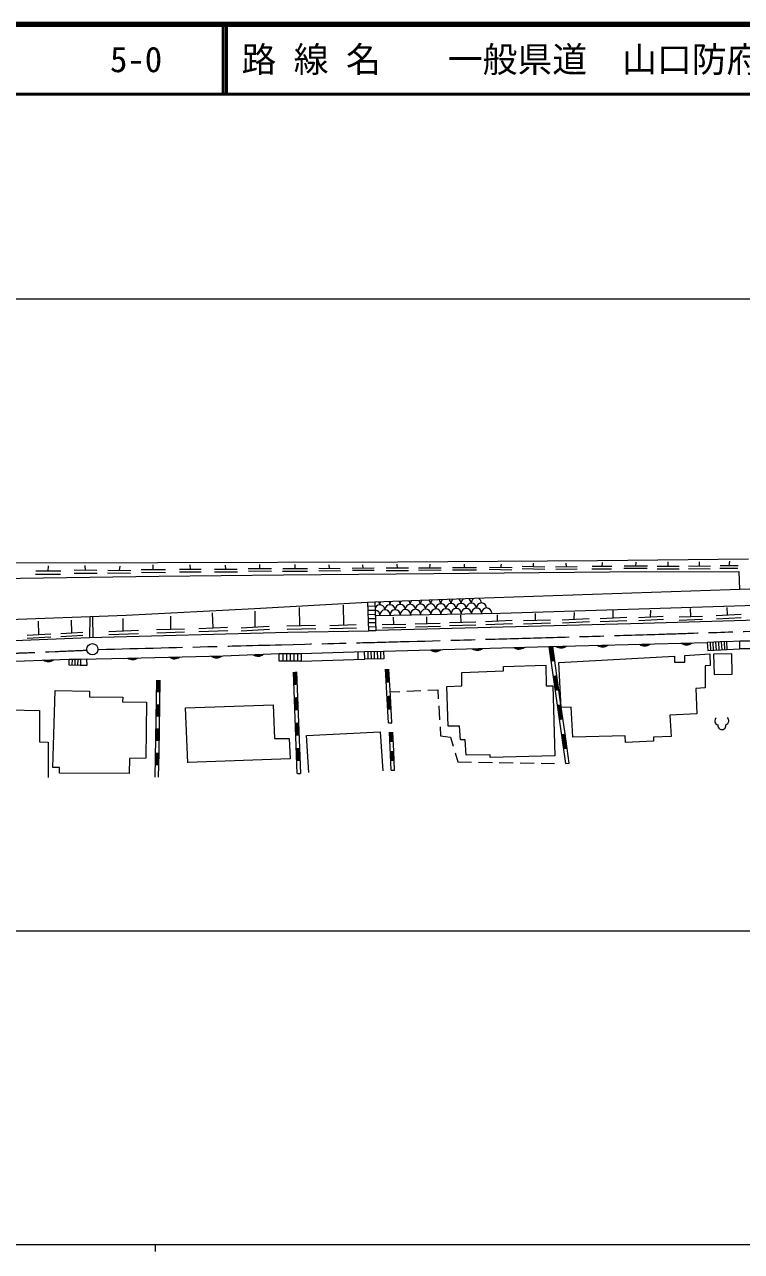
# Model space of a CAD drawing. Units: millimetres, scale not verified. Extents: x 40000 to 680000, y 20000 to 380000.
# Drawn here: x 149258 to 252112, y 204000 to 380000 of the extents above; entities that cross this region are included whole.
import ezdxf
from ezdxf.enums import TextEntityAlignment as Align

# ---------------------------------------------------------------- set-up
doc = ezdxf.new("R2010")
doc.units = ezdxf.units.MM
doc.header["$LTSCALE"] = 1000
doc.linetypes.add('CHAIN', pattern=[18.5, 12, -1.5, 3.5, -1.5])
for name, color, linetype, lineweight in [('M-BGD', 7, 'Continuous', 13), ('M-BMK', 2, 'CHAIN', 13), ('M-BMK-SRVR', 3, 'Continuous', 13), ('M-STR-HTXT', 7, 'Continuous', 13), ('M-TTL', 2, 'Continuous', 140), ('M-TTL-BAND', 7, 'Continuous', 13), ('M-TTL-LINE', 7, 'Continuous', 50)]:
    doc.layers.add(name, color=color, linetype=linetype, lineweight=lineweight)
doc.layers.add('M-TTL-TXT', color=7, linetype='Continuous')
doc.styles.add('ＭＳ ゴシック', font='')
doc.styles.get('ＭＳ ゴシック').set_extended_font_data('MS Gothic')

# ---------------------------------------------------------------- blocks, each defined once
blk = doc.blocks.new('園庭')
at = {"color": 7, "linetype": 'Continuous', "lineweight": 13}
for centre, start, end in [((-0.4, 0.4), 131.4195, 251.1424), ((0.4, 0.4), 288.8576, 48.5806), ((0, -0.25), 172.1402, 7.8598)]:
    blk.add_arc(centre, 0.6, start, end, dxfattribs=at)

msp = doc.modelspace()

# ---------------------------------------------------------------- linework, layer by layer
at = {"layer": 'M-BGD'}
for p, q in [((168324, 302782), (126287, 302731)), ((202797, 302885), (168324, 302782)), ((231457, 303091), (202797, 302885)), ((222279, 302202), (222292, 302750)), ((226997, 302195), (226971, 302750)), ((253130, 303297), (231457, 303091)), ((232105, 302249), (232183, 302850)), ((236950, 302303), (236994, 302861)), ((241587, 302271), (241578, 302937)), ((246084, 302287), (246102, 302922)), ((250357, 302359), (250431, 303016)), ((154422, 301107), (150849, 301131)), ((154453, 301573), (150881, 301597)), ((152667, 301585), (152719, 302362)), ((159650, 301683), (156360, 301707)), ((159681, 301248), (156391, 301272)), ((158005, 301695), (157953, 302419)), ((164437, 301255), (161146, 301278)), ((164515, 301650), (161225, 301674)), ((162870, 301662), (163000, 302322)), ((169470, 301778), (165992, 301802)), ((169494, 301367), (166015, 301391)), ((167731, 301790), (167692, 302476)), ((168524, 300855), (186430, 301061)), ((174607, 301826), (171505, 301826)), ((174615, 301434), (171512, 301434)), ((173056, 301826), (173043, 302479)), ((179765, 301810), (176498, 301833)), ((179793, 301430), (176526, 301453)), ((178132, 301821), (178086, 302455)), ((184700, 301898), (181363, 301945)), ((184708, 301530), (181371, 301577)), ((183032, 301921), (183019, 302535)), ((189851, 301530), (186279, 301554)), ((189867, 301902), (186295, 301926)), ((186430, 301061), (207988, 301267)), ((188081, 301914), (188107, 302534)), ((194561, 301910), (191459, 301981)), ((194585, 301569), (191482, 301640)), ((193010, 301946), (192971, 302513)), ((199397, 302015), (196271, 301991)), ((199417, 301705), (196291, 301682)), ((197834, 302003), (197801, 302519)), ((204346, 302002), (201150, 302002)), ((204354, 301650), (201158, 301650)), ((202748, 302002), (202735, 302590)), ((209016, 301690), (205772, 301713)), ((209039, 302015), (205796, 302038)), ((207417, 302026), (207457, 302568)), ((207988, 301267), (233200, 301473)), ((214081, 302060), (210673, 302060)), ((214085, 301739), (210677, 301739)), ((212377, 302060), (212371, 302595)), ((219182, 301737), (215939, 301807)), ((219221, 302046), (215978, 302117)), ((217599, 302081), (217665, 302597)), ((223893, 301826), (220650, 301920)), ((223901, 302155), (220657, 302249)), ((228548, 302207), (225446, 302183)), ((228564, 301874), (225461, 301850)), ((233491, 301889), (230624, 301889)), ((233538, 302249), (230671, 302249)), ((233200, 301473), (251758, 301536)), ((238601, 301969), (235248, 301969)), ((238627, 302303), (235274, 302303)), ((243169, 302279), (240004, 302263)), ((243174, 301879), (240009, 301863)), ((247641, 301890), (244507, 301921)), ((247651, 302271), (244517, 302303)), ((251605, 301957), (249020, 301972)), ((251650, 302351), (249064, 302367)), ((251758, 301536), (251826, 298975)), ((144907, 300547), (168524, 300855)), ((213803, 297652), (199530, 297152)), ((253319, 298990), (213803, 297652)), ((182240, 296205), (163820, 295244)), ((198483, 297112), (182240, 296205)), ((182356, 293632), (182356, 295871)), ((188763, 293791), (188729, 296368)), ((195066, 293884), (195019, 296693)), ((198547, 296570), (199552, 296597)), ((198563, 295979), (199568, 296005)), ((217563, 295569), (254172, 296727)), ((233728, 294900), (233717, 295945)), ((239056, 295051), (239114, 296014)), ((244847, 295144), (244801, 296212)), ((250119, 295347), (250073, 296392)), ((163820, 295244), (145674, 294558)), ((151292, 292523), (151240, 294421)), ((156062, 292767), (156010, 294560)), ((158614, 295057), (158599, 292054)), ((159010, 295027), (159056, 292024)), ((163423, 293082), (163392, 294804)), ((170265, 293312), (170265, 295140)), ((176297, 293469), (176245, 295610)), ((198578, 295387), (199583, 295413)), ((198594, 294795), (199599, 294821)), ((198609, 294203), (199614, 294229)), ((199646, 295246), (217563, 295569)), ((237994, 294096), (199677, 293061)), ((200584, 293914), (203944, 294001)), ((202217, 293972), (202205, 294993)), ((205320, 294053), (208907, 294140)), ((206952, 294123), (206964, 295028)), ((210211, 294227), (214006, 294332)), ((211896, 294297), (211873, 295260)), ((215410, 294384), (219223, 294540)), ((215429, 293934), (219241, 294091)), ((217108, 294494), (217119, 295306)), ((220846, 294506), (224711, 294628)), ((220861, 294056), (224726, 294178)), ((222586, 294622), (222551, 295515)), ((226392, 294627), (230274, 294819)), ((226414, 294178), (230297, 294369)), ((228134, 294738), (228146, 295678)), ((231828, 294819), (235658, 294976)), ((231846, 294369), (235676, 294526)), ((237339, 294940), (240890, 295149)), ((237365, 294491), (240917, 294700)), ((262434, 294765), (237994, 294096)), ((243181, 295028), (246523, 295150)), ((243197, 294578), (246540, 294700)), ((248500, 295219), (252052, 295411)), ((248525, 294770), (252076, 294961)), ((149613, 292425), (153025, 292599)), ((154448, 292645), (157617, 292842)), ((154476, 292196), (157645, 292393)), ((187054, 292773), (158599, 292042)), ((161329, 292956), (165612, 293113)), ((161346, 292506), (165628, 292663)), ((168209, 293200), (172195, 293322)), ((168222, 292750), (172209, 292872)), ((174247, 293374), (178390, 293531)), ((174264, 292924), (178407, 293081)), ((180330, 293460), (184369, 293704)), ((180357, 293011), (184396, 293255)), ((186909, 293722), (191018, 293827)), ((186920, 293272), (191029, 293377)), ((198636, 292996), (187054, 292773)), ((193034, 293792), (196847, 293914)), ((193049, 293342), (196861, 293464)), ((198624, 293612), (199629, 293638)), ((200596, 293464), (203956, 293551)), ((205331, 293603), (208918, 293690)), ((210223, 293777), (214019, 293882)), ((158599, 292042), (135275, 291123)), ((149636, 291975), (153048, 292150)), ((200784, 290100), (224530, 290775)), ((224530, 290775), (247176, 291342)), ((226903, 273989), (224541, 290738)), ((224886, 288651), (224590, 290745)), ((224935, 288658), (224640, 290752)), ((224985, 288665), (224689, 290759)), ((225034, 288672), (224739, 290766)), ((225084, 288679), (224788, 290772)), ((225133, 288686), (224838, 290779)), ((225183, 288693), (224887, 290786)), ((225232, 288700), (224937, 290793)), ((225282, 288707), (224986, 290800)), ((225627, 286620), (225036, 290807)), ((247605, 291375), (247672, 290206)), ((248006, 291398), (248074, 290229)), ((248408, 291421), (248476, 290252)), ((248810, 291445), (248878, 290276)), ((249212, 291468), (249280, 290299)), ((249614, 291491), (249682, 290322)), ((250017, 291504), (251873, 291580)), ((250050, 290354), (251851, 290441)), ((138117, 288273), (155661, 288976)), ((156069, 288970), (156058, 288089)), ((156476, 288965), (156465, 288084)), ((156884, 288960), (156873, 288079)), ((157305, 288952), (164033, 289125)), ((158234, 288083), (158214, 288937)), ((164033, 289125), (177777, 289423)), ((177777, 289423), (185801, 289769)), ((186333, 289778), (186333, 288695)), ((186857, 289778), (186857, 288695)), ((187380, 289778), (187380, 288695)), ((187903, 289778), (187903, 288695)), ((188427, 289778), (188427, 288695)), ((188918, 289768), (198073, 290054)), ((188936, 288700), (198037, 288971)), ((197077, 289978), (197092, 288987)), ((198501, 290074), (198520, 288977)), ((198954, 290082), (198973, 288985)), ((199407, 290090), (199426, 288993)), ((199860, 290098), (199878, 289001)), ((200313, 290105), (200331, 289008)), ((225906, 288484), (242485, 289398)), ((242485, 289398), (242485, 288529)), ((243971, 289513), (247584, 289718)), ((243971, 288552), (243971, 289513)), ((247584, 289718), (247607, 288072)), ((250719, 289741), (248104, 289679)), ((248104, 289679), (248173, 286767)), ((250787, 286828), (250719, 289741)), ((157259, 288083), (158234, 288083)), ((188388, 272567), (187829, 287110)), ((187949, 285294), (187879, 287112)), ((187999, 285296), (187929, 287114)), ((188049, 285298), (187979, 287116)), ((188099, 285300), (188029, 287118)), ((188149, 285302), (188079, 287120)), ((188199, 285304), (188129, 287122)), ((188249, 285306), (188179, 287124)), ((188299, 285308), (188229, 287125)), ((188349, 285309), (188279, 287127)), ((188469, 283493), (188329, 287129)), ((201461, 279813), (201039, 287518)), ((201195, 285595), (201089, 287521)), ((201245, 285598), (201139, 287524)), ((201294, 285600), (201189, 287527)), ((201344, 285603), (201239, 287529)), ((201394, 285606), (201289, 287532)), ((201444, 285608), (201339, 287535)), ((201494, 285611), (201389, 287537)), ((201544, 285614), (201439, 287540)), ((201594, 285617), (201489, 287543)), ((201749, 283693), (201539, 287546)), ((211983, 287051), (217951, 287291)), ((211983, 285130), (211983, 287051)), ((217951, 287291), (217986, 287908)), ((217986, 287908), (224057, 288114)), ((224057, 288114), (224092, 285130)), ((226226, 281997), (225906, 288484)), ((242485, 288529), (243971, 288552)), ((246921, 288003), (246898, 284848)), ((247607, 288072), (246921, 288003)), ((167992, 272043), (168236, 285960)), ((168256, 284219), (168286, 285959)), ((168306, 284218), (168336, 285958)), ((168356, 284217), (168386, 285957)), ((168406, 284216), (168436, 285956)), ((168456, 284216), (168486, 285955)), ((168506, 284215), (168536, 285954)), ((168556, 284214), (168586, 285953)), ((168606, 284213), (168636, 285952)), ((168656, 284212), (168686, 285952)), ((168675, 282472), (168736, 285951)), ((209856, 285061), (211983, 285130)), ((224092, 285130), (225052, 285130)), ((225052, 285130), (225326, 275113)), ((225476, 284464), (225181, 286557)), ((225526, 284471), (225230, 286564)), ((225575, 284478), (225280, 286571)), ((225625, 284485), (225329, 286578)), ((225674, 284492), (225379, 286585)), ((225724, 284499), (225428, 286592)), ((225773, 284506), (225478, 286599)), ((225823, 284513), (225528, 286606)), ((225872, 284520), (225577, 286613)), ((226217, 282433), (225627, 286620)), ((248173, 286767), (250787, 286828)), ((153314, 273411), (153657, 284491)), ((153657, 284491), (158562, 284388)), ((158562, 284388), (158562, 283564)), ((158562, 283564), (163364, 283496)), ((163364, 283496), (163330, 282844)), ((188089, 281658), (188019, 283476)), ((188139, 281660), (188069, 283478)), ((188189, 281662), (188119, 283480)), ((188239, 281664), (188169, 283482)), ((188289, 281666), (188219, 283484)), ((188339, 281668), (188269, 283486)), ((188389, 281670), (188319, 283488)), ((188439, 281672), (188369, 283490)), ((188489, 281674), (188419, 283492)), ((188609, 279858), (188469, 283493)), ((201405, 281742), (201300, 283669)), ((201455, 281745), (201350, 283671)), ((201505, 281748), (201400, 283674)), ((201555, 281751), (201450, 283677)), ((201605, 281753), (201500, 283680)), ((201655, 281756), (201550, 283682)), ((201705, 281759), (201599, 283685)), ((201755, 281761), (201649, 283688)), ((201657, 284287), (203102, 284349)), ((201805, 281764), (201699, 283690)), ((201960, 279841), (201749, 283693)), ((204101, 284391), (206099, 284476)), ((207098, 284519), (208542, 284580)), ((208542, 284580), (208623, 283262)), ((210026, 279333), (209856, 285061)), ((246898, 284848), (245572, 284733)), ((245572, 284733), (245686, 281120)), ((147071, 281678), (151427, 281609)), ((151427, 281609), (151427, 277116)), ((163330, 282844), (166760, 282776)), ((166760, 282776), (166657, 274749)), ((168195, 280740), (168225, 282479)), ((168245, 280739), (168275, 282479)), ((168295, 280738), (168325, 282478)), ((168345, 280737), (168375, 282477)), ((168395, 280736), (168425, 282476)), ((168445, 280736), (168475, 282475)), ((168495, 280735), (168525, 282474)), ((168545, 280734), (168575, 282473)), ((168595, 280733), (168625, 282472)), ((168614, 278992), (168675, 282472)), ((172349, 281980), (184947, 282396)), ((172673, 274113), (172349, 281980)), ((184947, 282396), (185118, 277593)), ((208683, 282264), (208805, 280268)), ((226067, 280277), (225771, 282370)), ((226116, 280284), (225821, 282377)), ((226166, 280291), (225871, 282384)), ((226215, 280298), (225920, 282391)), ((226265, 280305), (225970, 282398)), ((226314, 280312), (226019, 282405)), ((226364, 280319), (226069, 282412)), ((226413, 280325), (226118, 282419)), ((226463, 280332), (226168, 282426)), ((226808, 278246), (226217, 282433)), ((227666, 282081), (226249, 282012)), ((227918, 277759), (227666, 282081)), ((188229, 278022), (188159, 279840)), ((188279, 278024), (188209, 279842)), ((188329, 278026), (188259, 279844)), ((188379, 278028), (188309, 279846)), ((188429, 278030), (188359, 279848)), ((188479, 278032), (188409, 279850)), ((188528, 278034), (188459, 279852)), ((188578, 278036), (188509, 279854)), ((188628, 278038), (188559, 279856)), ((188748, 276222), (188609, 279858)), ((245686, 281120), (241822, 280937)), ((241822, 280937), (242005, 277873)), ((168134, 277261), (168164, 279000)), ((168184, 277260), (168214, 278999)), ((168234, 277259), (168264, 278999)), ((168284, 277258), (168314, 278998)), ((168334, 277257), (168364, 278997)), ((168384, 277256), (168414, 278996)), ((168434, 277256), (168464, 278995)), ((168484, 277255), (168514, 278994)), ((168534, 277254), (168564, 278993)), ((168553, 275513), (168614, 278992)), ((189716, 278004), (200277, 278538)), ((200277, 278538), (200659, 272958)), ((201479, 279818), (201951, 279838)), ((201851, 273026), (201607, 278471)), ((201718, 277112), (201657, 278473)), ((201768, 277114), (201707, 278475)), ((201818, 277116), (201757, 278477)), ((201868, 277118), (201807, 278479)), ((201918, 277121), (201857, 278482)), ((201968, 277123), (201907, 278484)), ((202018, 277125), (201957, 278486)), ((202068, 277127), (202007, 278488)), ((202118, 277130), (202057, 278491)), ((202229, 275771), (202107, 278493)), ((208865, 279270), (208945, 277952)), ((211674, 279367), (210028, 279333)), ((211811, 277412), (211674, 279367)), ((226657, 276089), (226362, 278183)), ((226707, 276096), (226412, 278190)), ((226756, 276103), (226461, 278197)), ((226806, 276110), (226511, 278204)), ((226855, 276117), (226560, 278211)), ((226905, 276124), (226610, 278218)), ((226954, 276131), (226659, 278225)), ((227004, 276138), (226709, 278232)), ((227053, 276145), (226758, 278239)), ((227398, 274059), (226808, 278246)), ((151427, 277116), (152628, 277047)), ((152628, 277047), (152628, 272005)), ((185118, 277593), (187245, 277593)), ((187245, 277593), (187348, 274678)), ((190021, 272684), (189716, 278004)), ((208945, 277952), (210374, 277769)), ((210374, 277769), (210761, 276471)), ((212497, 277412), (211811, 277412)), ((212635, 275216), (212497, 277412)), ((235441, 277987), (227918, 277759)), ((235487, 277027), (235441, 277987)), ((239489, 277187), (235487, 277027)), ((242005, 277873), (239489, 277781)), ((239489, 277781), (239489, 277187)), ((164324, 274715), (164256, 272554)), ((166657, 274749), (164324, 274715)), ((168073, 273782), (168103, 275521)), ((168123, 273781), (168153, 275520)), ((168173, 273780), (168203, 275519)), ((168223, 273779), (168253, 275519)), ((168273, 273778), (168303, 275518)), ((168323, 273777), (168353, 275517)), ((168373, 273776), (168403, 275516)), ((168423, 273775), (168453, 275515)), ((168473, 273775), (168503, 275514)), ((168492, 272034), (168553, 275513)), ((187348, 274678), (172700, 274121)), ((188368, 274387), (188299, 276205)), ((188418, 274389), (188349, 276206)), ((188468, 274391), (188398, 276208)), ((188518, 274392), (188448, 276210)), ((188568, 274394), (188498, 276212)), ((188618, 274396), (188548, 276214)), ((188668, 274398), (188598, 276216)), ((188718, 274400), (188648, 276218)), ((188768, 274402), (188698, 276220)), ((188888, 272586), (188748, 276222)), ((201840, 274389), (201779, 275750)), ((201890, 274392), (201829, 275753)), ((201940, 274394), (201879, 275755)), ((201990, 274396), (201929, 275757)), ((202040, 274398), (201979, 275759)), ((202090, 274401), (202029, 275762)), ((202140, 274403), (202079, 275764)), ((202190, 274405), (202129, 275766)), ((202240, 274407), (202179, 275768)), ((202351, 273048), (202229, 275771)), ((211048, 275513), (211436, 274216)), ((216065, 275251), (212635, 275216)), ((216065, 274839), (216065, 275251)), ((225326, 275113), (216065, 274839)), ((154274, 273411), (153339, 273426)), ((154274, 272622), (154274, 273411)), ((201873, 273019), (202336, 273029)), ((211436, 274216), (213373, 274186)), ((214373, 274171), (216373, 274140)), ((217373, 274125), (219372, 274094)), ((220372, 274079), (222372, 274048)), ((223372, 274032), (225309, 274003)), ((226886, 273988), (227400, 274053)), ((164256, 272554), (154274, 272622)), ((188401, 272557), (188871, 272578))]:
    msp.add_line(p, q, dxfattribs=at)
for points in [[(199645, 293046), (198640, 293020), (198532, 297162), (199537, 297188)], [(250084, 290345), (250016, 291514), (247203, 291352), (247270, 290183)], [(251868, 290437), (251868, 291603), (255366, 291603), (255366, 290437)], [(155651, 288094), (155662, 288975), (157291, 288955), (157280, 288074)], [(185810, 288695), (185810, 289778), (188950, 289778), (188950, 288695)], [(198067, 288970), (198048, 290067), (200765, 290113), (200784, 289016)]]:
    msp.add_lwpolyline(points, close=True, dxfattribs=at)
for centre, radius, start, end in [((209700, 296926), 729, 133.38207, 181.06712), ((209700, 296926), 729, 1.06712, 50.79177), ((211158, 296953), 729, 130.18869, 181.06712), ((211158, 296953), 729, 1.06712, 53.98515), ((212616, 296980), 729, 126.74989, 181.06712), ((212616, 296980), 729, 1.06712, 57.42395), ((214074, 297008), 729, 122.98215, 181.06712), ((214074, 297008), 729, 1.06712, 61.19169), ((200237, 296021), 729, 1.06712, 149.49371), ((199521, 295278), 729, 1.06712, 81.98063), ((199494, 296736), 729, 1.06712, 32.22919), ((200952, 296763), 729, 149.55667, 181.06712), ((200979, 295305), 729, 1.06712, 181.06712), ((201695, 296048), 729, 1.06712, 181.06712), ((200952, 296763), 729, 1.06712, 34.61717), ((202410, 296790), 729, 147.10341, 181.06712), ((202437, 295332), 729, 1.06712, 181.06712), ((203153, 296075), 729, 1.06712, 181.06712), ((202410, 296790), 729, 1.06712, 37.07043), ((203868, 296818), 729, 144.57427, 181.06712), ((203895, 295360), 729, 1.06712, 181.06712), ((204610, 296102), 729, 1.06712, 181.06712), ((203868, 296818), 729, 1.06712, 39.59957), ((205326, 296845), 729, 141.95629, 181.06712), ((205353, 295387), 729, 1.06712, 181.06712), ((206068, 296129), 729, 1.06712, 181.06712), ((205326, 296845), 729, 1.06712, 42.21755), ((206784, 296872), 729, 139.23325, 181.06712), ((206811, 295414), 729, 1.06712, 181.06712), ((207526, 296156), 729, 1.06712, 181.06712), ((206784, 296872), 729, 1.06712, 44.94059), ((208242, 296899), 729, 136.38434, 181.06712), ((208269, 295441), 729, 1.06712, 181.06712), ((208984, 296184), 729, 1.06712, 181.06712), ((208242, 296899), 729, 1.06712, 47.7895), ((209727, 295468), 729, 1.06712, 181.06712), ((210442, 296211), 729, 1.06712, 181.06712), ((211185, 295495), 729, 1.06712, 181.06712), ((211900, 296238), 729, 1.06712, 181.06712), ((212643, 295523), 729, 1.06712, 181.06712), ((213358, 296265), 729, 1.06712, 181.06712), ((214101, 295550), 729, 1.06712, 181.06712), ((214816, 296292), 729, 1.06712, 181.06712), ((215559, 295577), 729, 1.06712, 181.06712), ((214204, 291482), 1250, 234.75809, 308.49789), ((214219, 290982), 625, 234.75809, 308.49789), ((220202, 291653), 1250, 234.75809, 308.49789), ((220216, 291153), 625, 234.75809, 308.49789), ((226203, 291817), 1250, 234.56257, 308.30237), ((226216, 291318), 625, 234.56257, 308.30237), ((232201, 291967), 1250, 234.56257, 308.30237), ((232214, 291468), 625, 234.56257, 308.30237), ((238199, 292117), 1250, 234.56257, 308.30237), ((238212, 291618), 625, 234.56257, 308.30237), ((244198, 292267), 1250, 234.56257, 308.30237), ((244210, 291768), 625, 234.56257, 308.30237), ((152655, 289856), 1250, 235.42447, 309.16426), ((152675, 289356), 625, 235.42447, 309.16426), ((164785, 290142), 1250, 234.36822, 308.10801), ((164796, 289642), 625, 234.36822, 308.10801), ((170784, 290272), 1250, 234.36822, 308.10801), ((170795, 289772), 625, 234.36822, 308.10801), ((176783, 290401), 1250, 234.36822, 308.10801), ((176793, 289901), 625, 234.36822, 308.10801), ((182756, 290639), 1250, 235.60485, 309.34465), ((182778, 290139), 625, 235.60485, 309.34465), ((208207, 291312), 1250, 234.75809, 308.49789), ((208221, 290812), 625, 234.75809, 308.49789)]:
    msp.add_arc(centre, radius, start, end, dxfattribs=at)
at = {"layer": 'M-BMK'}
for points in [[(159916, 290359), (165871, 290513), (171827, 290668), (177782, 290822), (186671, 291052), (195560, 291266), (204449, 291508), (216381, 291834), (228312, 292171), (240243, 292540), (246180, 292724), (252116, 292932), (258053, 293128)], [(59760, 289571), (66441, 289562), (73121, 289550), (79802, 289546), (94852, 289536), (109902, 289484), (124952, 289546), (131229, 289571), (137508, 289554), (143783, 289700), (148576, 289812), (153364, 290068), (158155, 290252)]]:
    msp.add_open_spline(points, degree=3, knots=[0, 0, 0, 0, 1, 1, 1, 2, 2, 2, 3, 3, 3, 4, 4, 4, 4], dxfattribs=at)
at = {"layer": 'M-BMK-SRVR'}
msp.add_circle((158997, 290393), 800, dxfattribs=at)
at = {"layer": 'M-STR-HTXT'}
for p, q in [((59621, 340668), (530769, 340576)), ((76628, 249973), (485620, 249973))]:
    msp.add_line(p, q, dxfattribs=at)
at = {"layer": 'M-TTL'}
msp.add_line((680000, 380000), (40000, 380000), dxfattribs=at)
at = {"layer": 'M-TTL-BAND'}
for p, q in [((40000, 205000), (579000, 205000)), ((168000, 205000), (168000, 204000))]:
    msp.add_line(p, q, dxfattribs=at)
at = {"layer": 'M-TTL-LINE'}
for p, q in [((177750, 380000), (177750, 370000)), ((178250, 380000), (178250, 370000)), ((40000, 370000), (680000, 370000))]:
    msp.add_line(p, q, dxfattribs=at)

# ---------------------------------------------------------------- block references
at = {"layer": 'M-BGD', "xscale": 1000, "yscale": 1000, "rotation": 0.65231}
msp.add_blockref('園庭', (249292, 279708), dxfattribs=at)

# ---------------------------------------------------------------- texts
at = {"layer": 'M-TTL-TXT', "style": 'ＭＳ ゴシック'}
for s, p in [('5-0', (161521, 375000)), ('路 線 名', (180380, 375000)), ('一般県道\u3000山口防府小郡自転車道線', (209969, 375000))]:
    msp.add_text(s, height=3666, dxfattribs=at).set_placement(p, align=Align.MIDDLE_LEFT)

doc.saveas('drawing.dxf')
